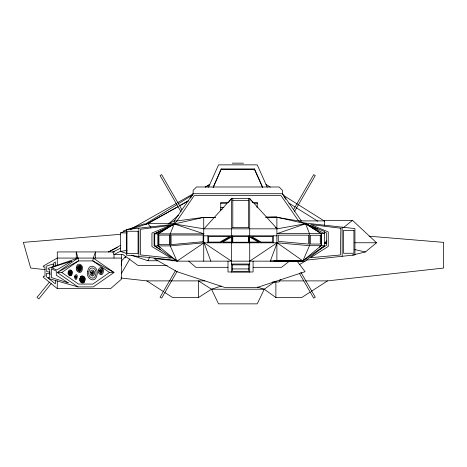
<?xml version="1.0" encoding="UTF-8"?>
<svg xmlns="http://www.w3.org/2000/svg" width="467" height="467" viewBox="0 0 467 467"><rect width="100%" height="100%" fill="white"/><g stroke="black" fill="none" stroke-linecap="round" stroke-linejoin="round"><path stroke-width="0.7" d="M203.729 261.146L203.729 217.377L215.386 217.342M266.027 217.19L276.896 217.155L276.884 261.146M340.846 228.235L340.437 254.994L310.573 257.685L328.243 246.43L328.243 231.941L310.713 224.563L340.898 228.24M93.301 258.07L92.869 260.919L109.488 272.489L114.012 272.489L93.301 258.07L95.478 251.941L95.478 258.07M121.21 265.25L121.945 260.417L125.676 256.511M270.294 261.146L277.153 242.811L309.481 245.677L324.542 245.677L302.89 260.93L273.983 260.936M208.516 187.331L218.533 164.863L257.247 164.863L267.27 187.331M213.075 187.349L221.288 168.931L254.492 168.931L262.705 187.349M213.372 187.203L221.288 168.931M274.724 281.724L264.275 289.219L257.247 303.854L218.533 303.854L211.504 289.219L198.457 280.889L198.457 297.555L172.65 297.555L164.845 292.517M131.507 255.169L147.899 260.749L149.831 256.978M280.358 279.488L278.957 282.015L272.454 282.015M175.586 270.375L160.082 297.234L161.652 298.139L177.156 271.28M293.498 209.654L313.713 174.64L315.283 175.545L294.368 211.773M121.42 273.469L129.943 258.765M190.565 198.049L193.128 193.723L193.128 190.355L196.496 186.987L279.097 186.987L282.465 190.355L282.465 193.723L285.757 199.281M229.279 201.47L231.428 198.551L249.717 198.551L277.153 228.83L305.581 223.74L324.542 233.634L277.153 233.634L305.581 223.74L321.115 233.634L321.115 245.677L302.89 260.93L270.37 260.948M49.368 282.161L36.992 297.426L38.831 298.915L51.201 283.65M125.022 257.802L125.973 256.727M277.561 217.488L298.565 220.909L324.542 231.474L324.542 245.899L305.079 261.146L176.999 261.146L154.729 245.899L154.729 233.856L174.226 223.962L203.991 228.83L231.428 198.551L231.428 235.823M168.593 223.816L178.476 215.24M352.509 255.052L365.352 251.976L376.548 242.758L352.509 220.354L324.542 220.354L324.542 225.281M326.783 240.966L324.542 242.758L326.544 243.64M343.56 227.522L352.509 220.354M289.429 261.146L281.566 267.311L253.085 267.311M319.381 247.131L321.442 245.677L321.442 233.634L307.385 224.68M77.989 286.907L57.278 272.489L61.807 272.489L78.427 260.919L92.869 260.919L114.012 272.489L93.301 286.907L77.989 286.907L48.241 278.42L48.241 277.468L49.747 277.468L49.747 269.243L48.241 269.243L48.241 268.303L77.989 258.07L76.267 251.941L76.267 258.07M109.488 272.489L92.869 284.059L78.427 284.059L61.807 272.489M324.542 220.909L298.565 220.909L281.035 195.632L194.161 195.632L176.999 220.909L174.226 223.962L158.255 233.856L158.255 245.899L176.999 261.146L203.991 242.811L277.153 242.811L302.89 260.93L309.481 245.677L309.481 233.634L305.581 223.74L276.896 217.155L266.266 217.208M249.717 261.146L277.153 242.811M310.1 292.126L301.7 297.555L275.886 297.555L264.275 289.219L257.329 287.082M311.302 291.35L327.507 280.889L443.65 268.052L443.65 242.373L369.128 236.197M198.457 297.555L211.504 289.219L221.218 286.067M172.376 224.901L157.916 233.856L157.916 245.899L160.035 247.347M144.747 224.411L176.964 204.616M178.201 203.851L192.457 195.095M205.468 187.104L209.806 184.442L205.375 186.946M299.616 264.497L305.079 261.146M319.626 249.407L326.608 245.239L326.608 232.986L324.542 232.076M220.027 242.811L232.192 235.823L232.192 242.811M132.593 228.124L176.257 203.419M177.524 202.701L193.35 193.747M146.346 224.341L178.02 206.648M179.287 205.941L188.154 200.985M147.578 223.652L177.933 206.7M179.83 205.643L188.049 201.049M120.574 245.338L108.502 251.941L117.334 247.533M120.72 248.065L112.804 252.081L114.036 254.503L122.926 254.503L138.185 265.618L167.244 265.618M168.406 223.862L174.226 220.909L176.999 220.909L203.729 217.377L215.322 217.377M114.036 254.503L120.947 251.001M154.069 233.424L155.715 233.453L158.313 232.134M172.615 224.878L175.218 223.559M165.82 228.678L154.092 233.821L154.092 245.7L160.356 249.407M126.726 253.54L120.579 251.45L120.579 232.858L126.726 230.762M130.141 229.601L147.899 223.559L174.594 223.559M203.729 217.377L174.226 223.962L170.216 233.856L170.216 245.899L176.999 261.146M120.579 251.45L126.983 250.365M174.582 224.253L126.335 229.548L126.335 255.093L175.837 260.358M306.375 260.137L354.932 254.918L354.932 228.579L303.883 222.922L317.916 229.139M231.428 261.146L203.991 242.811L170.216 245.899L154.729 245.899M120.562 234.317L23.35 242.373L30.699 268.052L45.124 269.646M232.257 163.146L243.523 163.146M221.288 169.445L254.492 169.445L262.413 187.203M232.794 200.425L248.345 200.425M228.643 202.421L220.757 202.421L220.757 210.629M252.285 202.421L257.329 202.421L257.043 207.57M220.757 203.279L226.822 203.279M254.211 203.279L257.329 203.279M220.757 207.57L223.845 207.57M220.757 209.28L222.239 209.28M265.606 217.377L276.896 217.155M232.794 227.604L248.345 227.604M203.991 228.83L277.153 228.83L275.501 227.435M154.729 233.856L203.991 233.856L174.226 223.962L174.226 220.909L193.128 193.723L282.465 193.723L301.367 220.909M203.991 235.823L277.153 235.823M326.713 242.758L324.542 242.758L326.655 243.237M354.879 242.758L376.548 242.758M114.538 251.941L57.278 251.941L57.278 265.279M121.42 258.07L57.278 258.07L43.291 266.067L43.291 266.961L44.99 266.961L44.99 276.225L43.291 276.225L43.291 277.24L57.278 288.577L110.656 288.577L121.42 279.219L121.42 254.503M147.899 260.749L157.875 260.749M171.424 260.749L176.409 260.749M231.428 264.036L249.717 264.036M232.397 264.882L248.742 264.882M227.995 267.311L195.854 267.311L188.691 261.146M232.397 268.934L248.742 268.934M231.568 271.975L227.995 271.975L227.995 261.146M249.489 271.975L253.085 271.975L253.085 261.146M120.871 278.017L146.842 280.889L204.914 280.889M279.523 280.889L303.515 280.889M304.969 280.889L327.507 280.889M211.504 289.219L264.275 289.219M120.579 232.858L127.129 232.969M176.678 260.93L154.052 258.525L176.999 271.701L224.831 287.462L257.241 287.462L305.079 271.701L297.07 261.146M49.969 272.185L46.729 271.596L46.729 265.962L53.215 264.018L53.215 266.715M50.518 274.076L46.572 273.288L46.572 276.89L55.38 283.837L55.38 280.188M354.797 249.594L365.352 251.976M261.111 242.811L248.952 235.823L248.952 242.811M265.98 184.442L270.288 187.139M283.224 195.247L324.495 221.107M288.933 203.145L295.173 207.056M296.312 207.768L317.823 221.247M146.842 280.889L163.648 291.741M147.899 223.559L150.917 227.376M251.001 200.296L249.717 198.551L249.717 235.823M251.853 201.464L252.711 202.631M300.859 272.249L315.283 297.234L313.713 298.139L299.289 273.154M181.867 209.654L161.652 174.64L160.082 175.545L180.998 211.773M203.991 242.811L210.85 261.146M144.688 224.65L144.385 223.763L123.486 230.873L123.79 231.76M342.171 227.166L342.171 256.29M275.886 281.613L275.886 297.555M273.277 235.823L273.277 242.811M254.492 168.931L254.492 169.445M249.717 242.811L249.717 272.156L231.428 272.156L231.428 242.811M248.742 264.649L248.742 271.309L232.397 271.309L232.397 264.649M248.345 198.551L248.345 227.861M232.794 198.551L232.794 227.861M207.868 235.823L207.868 242.811M138.845 228.176L138.845 256.424M114.012 254.462L114.012 258.07M57.278 280.883L57.278 288.577M55.38 265.595L55.38 261.946L53.804 262.985L53.804 267.136M74.323 276.365C76.506 286.16 79.629 269.418 74.323 276.365M75.035 276.645C76.139 281.823 77.913 272.979 75.035 276.645M75.432 276.797C75.893 279.097 76.734 275.221 75.432 276.797M76.477 267.171C74.679 271.706 81.614 275.244 82.268 269.453C84.066 264.917 77.125 261.386 76.477 267.171M75.683 276.902L75.923 277.164L75.683 276.902M77.183 267.451C75.829 270.872 81.065 273.539 81.556 269.173C82.916 265.752 77.674 263.084 77.183 267.451M77.691 267.649C80.108 278.513 83.57 259.95 77.691 267.649M78.1 267.813C79.839 275.968 82.63 262.045 78.1 267.813M78.479 267.959C79.699 273.697 81.667 263.902 78.479 267.959M78.905 268.128C79.431 270.732 80.377 266.342 78.905 268.128M79.95 278.478C78.398 282.389 84.387 285.442 84.947 280.445C86.5 276.534 80.511 273.481 79.95 278.478M80.12 278.542C78.678 282.191 84.258 285.033 84.778 280.381C86.226 276.733 80.645 273.89 80.12 278.542M80.604 278.735C79.454 281.63 83.885 283.883 84.299 280.188C85.443 277.299 81.019 275.04 80.604 278.735M80.972 278.881C82.998 288.384 86.249 272.156 80.972 278.881M81.456 279.068C82.822 285.471 85.012 274.538 81.456 279.068M81.818 279.213C82.531 282.763 83.826 276.768 81.818 279.213M82.128 279.336C82.49 281.14 83.149 278.093 82.128 279.336M82.291 279.4L82.531 279.669L82.291 279.4M87.714 271.216C85.338 278.565 95.408 284.461 96.978 274.865C99.354 267.509 89.29 261.613 87.714 271.216M88.899 271.683C87.131 277.153 94.626 281.543 95.793 274.398C97.568 268.922 90.073 264.532 88.899 271.683M90.259 272.214C88.958 275.489 93.966 278.04 94.439 273.86C95.735 270.591 90.726 268.04 90.259 272.214M91.153 272.57C92.793 280.241 95.414 267.142 91.153 272.57M91.66 272.769C92.431 276.604 93.832 270.13 91.66 272.769M92.046 272.921C92.384 274.596 92.997 271.771 92.046 272.921M98.502 270.054C96.914 273.761 102.617 277.059 103.324 272.203C104.912 268.496 99.208 265.198 98.502 270.054M99.29 270.405C101.409 281.076 105.186 263.184 99.29 270.405M99.956 270.702C101.135 276.978 103.516 266.459 99.956 270.702M100.341 270.872C100.913 274.135 102.232 268.741 100.341 270.872M100.784 271.07L100.977 271.304L100.784 271.07M101.251 271.146L100.995 271.613L100.615 271.362A0.712 0.712 0 0 1 100.592 270.983L101.012 270.65L101.251 271.146M68.205 271.812C66.775 274.865 71.486 278.011 72.268 273.89C73.698 270.837 68.988 267.69 68.205 271.812M68.62 272.022C70.447 282.909 74.778 265.087 68.62 272.022M68.964 272.203C70.289 280.702 73.92 266.803 68.964 272.203M69.39 272.419C70.272 278.075 72.689 268.823 69.39 272.419M70.108 272.786L70.295 273.026L70.126 272.74M69.746 272.366L69.676 272.565A1.243 1.243 0 0 0 69.706 273.23L70.348 273.703L70.791 273.137A1.243 1.243 0 0 0 70.768 272.471L70.278 271.987L69.746 272.366M69.957 272.576L69.922 272.687A0.706 0.706 0 0 0 69.933 273.067L70.301 273.335L70.552 273.014A0.706 0.706 0 0 0 70.54 272.635L69.957 272.576M77.989 258.07L57.278 272.489L78.427 260.919L77.989 258.07M71.515 261.193L56.717 269.973L51.329 267.579L71.515 261.193M229.548 236.547L219.899 242.087L208.445 242.087L208.445 236.547L229.548 236.547M231.609 236.95L222.671 242.087L231.609 242.087L231.609 236.95M170.111 225.444L151.944 233.045L151.944 246.582L171.249 258.169L140.573 254.941L140.573 229.268L170.111 225.444M203.127 241.725L171.08 244.65L171.08 235.018L203.127 235.018L203.127 241.725M353.922 230.359L343.502 230.359L343.502 253.272L353.922 253.272L353.922 230.359M138.069 231.253L126.966 231.253L126.966 253.604L138.069 253.604L138.069 231.253M169.556 235.099L158.914 235.099L158.914 244.65L169.556 244.65L169.556 235.099M308.372 235.164L278.262 235.164L278.262 241.381L308.372 244.048L308.372 235.164M320.269 235.263L310.333 235.263L310.333 244.048L320.269 244.048L320.269 235.263M248.368 236.401L232.77 236.401L232.77 242.233L248.368 242.233L248.368 236.401M272.693 236.547L251.596 236.547L261.24 242.087L272.693 242.087L272.693 236.547M258.467 242.087L249.53 242.087L249.53 236.95L258.467 242.087M68.235 282.833L51.329 277.55L51.329 268.817L56.291 271.018L56.291 275.232L68.235 282.833"/></g></svg>
